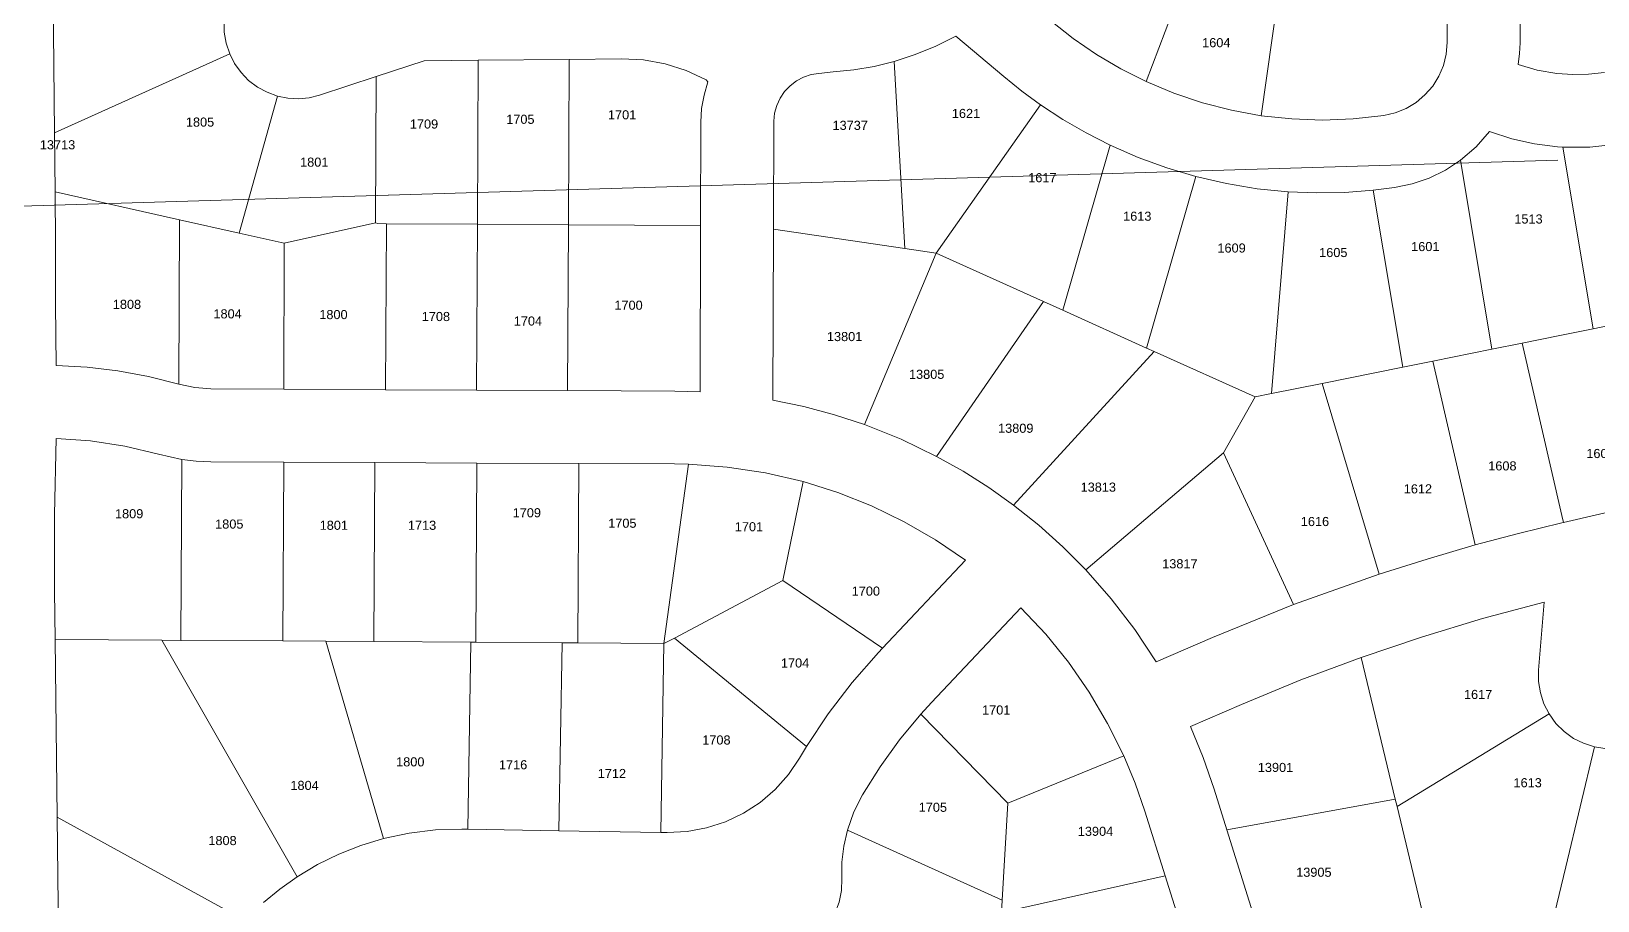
# Model space of a CAD drawing. Header units: feet. Extents: x 865220 to 5618803, y -2240498 to 1935234.
# Drawn here: x 2805746 to 2807036, y 967578 to 968294 of the extents above; entities that cross this region are included whole.
import ezdxf
from ezdxf.enums import TextEntityAlignment as Align

# ---------------------------------------------------------------- set-up
doc = ezdxf.new("R2010")
doc.units = ezdxf.units.FT
doc.header["$LTSCALE"] = 0.015
doc.header["$MEASUREMENT"] = 0
doc.layers.add('Dakota County Addresses', color=7, linetype='Continuous')
doc.layers.add('Dakota County Parcels', color=7, linetype='Continuous')
doc.styles.add('Dimensions 100', font='arial.ttf')

# ---------------------------------------------------------------- blocks, each defined once
blk = doc.blocks.new('ACMAP_ANN_TEMPLATE_Dakota County Addresses')
at = {"layer": 'Dakota County Addresses', "style": 'Dimensions 100'}
blk.add_attdef('DakotaCountyAddress', text='', height=50, dxfattribs=at).set_placement((0, 0), align=Align.CENTER)

msp = doc.modelspace()

# ---------------------------------------------------------------- linework, layer by layer
at = {"layer": 'Dakota County Parcels', "lineweight": 5}
for p, q in [((2805764.8, 968210.3), (2805763.2, 968377.4)), ((2806664, 968252.7), (2806713, 968380.6)), ((2806758.9, 968224.5), (2806778.3, 968361)), ((2806912.1, 968284.9), (2806912.3, 968332.6)), ((2806972.1, 968284.6), (2806972.4, 968342.3)), ((2806507.4, 968289.9), (2806546.9, 968256.7)), ((2805764.8, 968210.3), (2805909.1, 968275.4)), ((2806029.8, 968256.7), (2806069.2, 968269.6)), ((2806069.2, 968269.6), (2806113.8, 968270.1)), ((2806113.2, 968135.1), (2806113.8, 968270.1)), ((2806113.8, 968270.1), (2806188.8, 968270.9)), ((2806188.2, 968134.7), (2806188.8, 968270.9)), ((2806188.8, 968270.9), (2806231.8, 968271.3)), ((2806456.4, 968269.2), (2806465.3, 968115.2)), ((2805983.2, 968241.5), (2806029.8, 968256.7)), ((2806029.2, 968136.3), (2806029.8, 968256.7)), ((2806301.7, 968254), (2806303, 968252.3)), ((2806394.6, 968259.3), (2806406.4, 968260.6)), ((2805916.8, 968127.8), (2805948.4, 968240.7)), ((2806491.1, 968111.4), (2806577.1, 968233.5)), ((2806297.1, 968134.2), (2806297.3, 968219.2)), ((2806357.1, 968131.1), (2806357.3, 968220)), ((2805765.3, 968161.8), (2805764.8, 968210.3)), ((2806595.4, 968064.3), (2806634.5, 968200.2)), ((2807003.1, 968198.9), (2807007.4, 968198.6)), ((2807032.4, 968049.1), (2807007.4, 968198.6)), ((2805691.3, 968148.6), (2807003.2, 968187.9)), ((2806923, 968187.8), (2806949, 968032.3)), ((2806664.5, 968033.2), (2806705.1, 968174.4)), ((2806851.1, 968163.1), (2806868.7, 968165.3)), ((2806851.1, 968163.1), (2806875.5, 968017.4)), ((2805765.3, 968161.8), (2805867.7, 968138.8)), ((2805765.7, 968119.4), (2805765.3, 968161.8)), ((2806767.5, 967995.7), (2806781.1, 968161.8)), ((2805867.1, 968003.4), (2805867.7, 968138.8)), ((2805867.7, 968138.8), (2805916.8, 968127.8)), ((2805954.1, 968119.5), (2806029.2, 968136.3)), ((2806029.2, 968136.3), (2806031.2, 968135.8)), ((2805916.8, 968127.8), (2805954.1, 968119.5)), ((2806031.2, 968135.8), (2806038.2, 968135.5)), ((2806037.5, 967998.9), (2806038.2, 968135.5)), ((2806038.2, 968135.5), (2806113.2, 968135.1)), ((2806112.5, 967998.5), (2806113.2, 968135.1)), ((2806113.2, 968135.1), (2806188.2, 968134.7)), ((2806187.5, 967998.2), (2806188.2, 968134.7)), ((2806188.2, 968134.7), (2806297.1, 968134.2)), ((2806296.8, 967997.2), (2806297.1, 968134.2)), ((2806356.7, 967990.3), (2806357.1, 968131.1)), ((2806357.1, 968131.1), (2806465.3, 968115.2)), ((2805953.6, 967999.3), (2805954.1, 968119.5)), ((2806491.1, 968111.4), (2806432.1, 967970.1)), ((2806465.3, 968115.2), (2806491.1, 968111.4)), ((2806491.1, 968111.4), (2806579.5, 968071.5)), ((2806491.5, 967944), (2806579.5, 968071.5)), ((2806579.5, 968071.5), (2806595.4, 968064.3)), ((2806595.4, 968064.3), (2806664.5, 968033.2)), ((2807004.9, 968043.5), (2807032.4, 968049.1)), ((2807032.4, 968049.1), (2807057.3, 968054.1)), ((2806664.5, 968033.2), (2806670.6, 968030.4)), ((2806949, 968032.3), (2806973.9, 968037.3)), ((2806973.9, 968037.3), (2807004.9, 968043.5)), ((2806973.9, 968037.3), (2807006.6, 967895.3)), ((2806554.8, 967903.9), (2806670.6, 968030.4)), ((2806670.6, 968030.4), (2806753.8, 967992.9)), ((2806875.5, 968017.4), (2806900.3, 968022.4)), ((2806900.3, 968022.4), (2806949, 968032.3)), ((2806900.3, 968022.4), (2806935.2, 967871.1)), ((2806809.2, 968004.1), (2806875.5, 968017.4)), ((2805893.7, 967999.6), (2805953.6, 967999.3)), ((2805953.6, 967999.3), (2806037.5, 967998.9)), ((2806037.5, 967998.9), (2806112.5, 967998.5)), ((2806112.5, 967998.5), (2806187.5, 967998.2)), ((2806187.5, 967998.2), (2806275.9, 967997.7)), ((2806296.8, 967997.2), (2806275.9, 967997.7)), ((2806753.8, 967992.9), (2806767.5, 967995.7)), ((2806767.5, 967995.7), (2806809.2, 968004.1)), ((2806809.2, 968004.1), (2806856.2, 967847.1)), ((2806753.8, 967992.9), (2806727.7, 967947)), ((2805850.5, 967945.8), (2805869.7, 967941.5)), ((2806614.3, 967850.6), (2806727.7, 967947)), ((2806727.7, 967947), (2806785.5, 967821.9)), ((2805869, 967792.5), (2805869.7, 967941.5)), ((2805893.5, 967939.6), (2805953.7, 967939.3)), ((2805953, 967792), (2805953.7, 967939.3)), ((2805953.7, 967939.3), (2806028.7, 967938.9)), ((2806028, 967791.5), (2806028.7, 967938.9)), ((2806028.7, 967938.9), (2806112.7, 967938.5)), ((2806112, 967790.9), (2806112.7, 967938.5)), ((2806112.7, 967938.5), (2806196.7, 967938.1)), ((2806195.9, 967790.4), (2806196.7, 967938.1)), ((2806196.7, 967938.1), (2806275.6, 967937.8)), ((2806266.9, 967789.9), (2806287.1, 967937.5)), ((2806287.1, 967937.5), (2806275.6, 967937.8)), ((2806364.8, 967841.7), (2806381.6, 967923.2)), ((2807007.9, 967889.5), (2807090.7, 967908.6)), ((2807006.6, 967895.3), (2807007.9, 967889.5)), ((2807007.9, 967889.5), (2807006.6, 967889.2)), ((2806447, 967786), (2806515.4, 967858.5)), ((2806275.5, 967794.4), (2806364.8, 967841.7)), ((2806364.8, 967841.7), (2806447, 967786)), ((2806856.2, 967847.1), (2806785.5, 967821.9)), ((2805765.3, 967793.2), (2805764.9, 967833.2)), ((2806487.2, 967741.2), (2806561, 967819.4)), ((2806785.5, 967821.9), (2806718.8, 967794.8)), ((2806987.4, 967767.9), (2806991.9, 967824)), ((2805765.3, 967793.2), (2805853.3, 967792.6)), ((2805767, 967646.9), (2805765.3, 967793.2)), ((2805853.3, 967792.6), (2805869, 967792.5)), ((2805853.3, 967792.6), (2805964.8, 967597.8)), ((2805869, 967792.5), (2805953, 967792)), ((2805953, 967792), (2805988.3, 967791.7)), ((2805988.3, 967791.7), (2806028, 967791.5)), ((2805988.3, 967791.7), (2806035.8, 967629.3)), ((2806028, 967791.5), (2806107.9, 967790.9)), ((2806105.4, 967637), (2806107.9, 967790.9)), ((2806107.9, 967790.9), (2806112, 967790.9)), ((2806112, 967790.9), (2806182.9, 967790.4)), ((2806180.3, 967635.7), (2806182.9, 967790.4)), ((2806182.9, 967790.4), (2806195.9, 967790.4)), ((2806195.9, 967790.4), (2806266.9, 967789.9)), ((2806264.3, 967634.3), (2806266.9, 967789.9)), ((2806266.9, 967789.9), (2806275.5, 967794.4)), ((2806275.5, 967794.4), (2806384.2, 967705)), ((2806672.5, 967774.7), (2806718.8, 967794.8)), ((2806443.6, 967782.4), (2806447, 967786)), ((2806841.3, 967778.5), (2806869.3, 967661.8)), ((2806487.2, 967741.2), (2806478.4, 967731.6)), ((2806700.6, 967721.5), (2806742.6, 967739.7)), ((2806478.4, 967731.6), (2806550.1, 967658.3)), ((2806870.8, 967655.6), (2806996, 967731.9)), ((2806384.2, 967705), (2806378.6, 967695.6)), ((2807009.8, 967606.1), (2807033.4, 967704.8)), ((2806550.1, 967658.3), (2806645.7, 967697.3)), ((2806720.2, 967669.9), (2806730.7, 967636.5)), ((2806730.7, 967636.5), (2806869.3, 967661.8)), ((2806869.3, 967661.8), (2806870.8, 967655.6)), ((2805767, 967646.9), (2805924.3, 967560.5)), ((2805769.1, 967459.2), (2805767, 967646.9)), ((2806545.5, 967578.5), (2806550.1, 967658.3)), ((2806663, 967651.9), (2806679.7, 967598.7)), ((2806870.8, 967655.6), (2806892.9, 967563.7)), ((2806100.4, 967637.1), (2806105.4, 967637)), ((2806105.4, 967637), (2806180.3, 967635.7)), ((2806180.3, 967635.7), (2806264.3, 967634.3)), ((2806264.3, 967634.3), (2806269.6, 967634.2)), ((2806418, 967636.3), (2806545.5, 967578.5)), ((2806730.7, 967636.5), (2806760.6, 967541.1)), ((2806544.9, 967568.5), (2806679.7, 967598.7)), ((2806679.7, 967598.7), (2806703.9, 967521.5)), ((2807000.6, 967567.2), (2807009.8, 967606.1)), ((2806544.9, 967568.5), (2806545.5, 967578.5))]:
    msp.add_line(p, q, dxfattribs=at)
for points in [[(2805908.7, 968320.4), (2805906, 968311.6), (2805904.6, 968302.5), (2805904.7, 968293.3), (2805906.2, 968284.2), (2805909.1, 968275.4)], [(2806585.6, 968302.5), (2806603.9, 968288.1), (2806623.1, 968274.9), (2806643.2, 968263.1), (2806664, 968252.7)], [(2806456.4, 968269.2), (2806473.9, 968274.8), (2806490.9, 968281.8), (2806507.4, 968289.9)], [(2806859.9, 968224.6), (2806869.3, 968226.8), (2806878.2, 968230.4), (2806886.5, 968235.4), (2806893.8, 968241.6), (2806900.2, 968248.9), (2806905.2, 968257.1), (2806909, 968265.9), (2806911.3, 968275.3), (2806912.1, 968284.9)], [(2806970.7, 968266.7), (2806971.7, 968275.6), (2806972.1, 968284.6)], [(2805909.1, 968275.4), (2805913.2, 968267.4), (2805918.5, 968260), (2805924.7, 968253.6), (2805931.9, 968248.1), (2805939.9, 968243.8), (2805948.4, 968240.7)], [(2806301.7, 968254), (2806285.2, 968261.6), (2806267.8, 968267.1), (2806250, 968270.4), (2806231.8, 968271.3)], [(2806406.4, 968260.6), (2806423.3, 968262.2), (2806440, 968265.1), (2806456.4, 968269.2)], [(2806970.7, 968266.7), (2806986.3, 968262), (2807002.4, 968259.2)], [(2806970.7, 968266.7), (2806986.3, 968262), (2807002.4, 968259.2), (2807002.4, 968259.2)], [(2806394.6, 968259.3), (2806388.1, 968258.3), (2806381.8, 968256.2), (2806376, 968253.1), (2806370.8, 968249.1), (2806366.2, 968244.4), (2806362.5, 968238.9), (2806359.8, 968232.9), (2806358, 968226.6), (2806357.3, 968220)], [(2806546.9, 968256.7), (2806561.7, 968244.7), (2806577.1, 968233.5)], [(2806664, 968252.7), (2806686.9, 968243.1), (2806710.5, 968235.2), (2806734.5, 968229), (2806758.9, 968224.5)], [(2807002.4, 968259.2), (2807015.5, 968258.3), (2807028.6, 968258.7), (2807041.6, 968260.2)], [(2805948.4, 968240.7), (2805957, 968239), (2805965.8, 968238.5), (2805974.6, 968239.3), (2805983.2, 968241.5)], [(2806303, 968252.3), (2806299.9, 968241.5), (2806297.9, 968230.4), (2806297.3, 968219.2)], [(2806577.1, 968233.5), (2806595.6, 968221.4), (2806614.8, 968210.3), (2806634.5, 968200.2)], [(2806758.9, 968224.5), (2806784.1, 968221.8), (2806809.4, 968220.9), (2806834.7, 968221.8), (2806859.9, 968224.6)], [(2806923, 968187.8), (2806935.9, 968198.8), (2806947.1, 968211.4)], [(2806947.1, 968211.4), (2806965.3, 968205.5), (2806984.1, 968201.3), (2807003.1, 968198.9)], [(2807007.4, 968198.6), (2807029.5, 968198.6), (2807051.5, 968201)], [(2806634.5, 968200.2), (2806657.5, 968190.2), (2806681.1, 968181.5), (2806705.1, 968174.4)], [(2806868.7, 968165.3), (2806883.2, 968168.4), (2806897.2, 968173.2), (2806910.6, 968179.7), (2806923, 968187.8)], [(2806705.1, 968174.4), (2806730.2, 968168.6), (2806755.5, 968164.4), (2806781.1, 968161.8)], [(2806781.1, 968161.8), (2806804.4, 968160.9), (2806827.8, 968161.3), (2806851.1, 968163.1)], [(2805765.7, 968119.4), (2805765.5, 968069.1), (2805766.2, 968018.8)], [(2805867.1, 968003.4), (2805842.3, 968009.7), (2805817.1, 968014.3), (2805791.8, 968017.4), (2805766.2, 968018.8)], [(2805867.1, 968003.4), (2805880.3, 968000.6), (2805893.7, 967999.6)], [(2806432.1, 967970.1), (2806407.3, 967978.2), (2806382.2, 967985), (2806356.7, 967990.3)], [(2806491.5, 967944), (2806462.2, 967958.1), (2806432.1, 967970.1)], [(2805766.1, 967958.8), (2805764.9, 967896), (2805764.9, 967833.2)], [(2805850.5, 967945.8), (2805822.7, 967952.5), (2805794.5, 967956.8), (2805766.1, 967958.8)], [(2806554.8, 967903.9), (2806534.4, 967918.4), (2806513.3, 967931.7), (2806491.5, 967944)], [(2805869.7, 967941.5), (2805881.5, 967940.1), (2805893.5, 967939.6)], [(2806381.6, 967923.2), (2806350.5, 967930.4), (2806319, 967935.2), (2806287.1, 967937.5)], [(2806515.4, 967858.5), (2806490.7, 967875.3), (2806464.8, 967890.2), (2806437.9, 967903.2), (2806410.1, 967914.3), (2806381.6, 967923.2)], [(2806614.3, 967850.6), (2806595.5, 967869.5), (2806575.6, 967887.3), (2806554.8, 967903.9)], [(2807006.6, 967889.2), (2806970.8, 967880.5), (2806935.2, 967871.1)], [(2806935.2, 967871.1), (2806895.6, 967859.4), (2806856.2, 967847.1)], [(2806672.5, 967774.7), (2806654.8, 967801.3), (2806635.4, 967826.7), (2806614.3, 967850.6)], [(2806645.7, 967697.3), (2806632.4, 967724.1), (2806617.3, 967749.8), (2806600.2, 967774.4), (2806581.4, 967797.6), (2806561, 967819.4)], [(2806991.9, 967824), (2806941.2, 967810.4), (2806891, 967795.2), (2806841.3, 967778.5)], [(2806443.6, 967782.4), (2806422, 967757.9), (2806402.2, 967732.1), (2806384.2, 967705)], [(2806841.3, 967778.5), (2806791.6, 967759.9), (2806742.6, 967739.7)], [(2806987.4, 967767.9), (2806987.4, 967758.5), (2806988.9, 967749.2), (2806991.7, 967740.3), (2806996, 967731.9)], [(2806478.4, 967731.6), (2806461, 967710.5), (2806444.9, 967688.4), (2806430.4, 967665.3)], [(2806996, 967731.9), (2807001.7, 967724.1), (2807008.6, 967717.3)], [(2806996, 967731.9), (2807001.7, 967724.1), (2807008.6, 967717.3), (2807008.6, 967717.3)], [(2806720.2, 967669.9), (2806711.1, 967696), (2806700.6, 967721.5)], [(2807008.6, 967717.3), (2807016.2, 967711.8), (2807024.5, 967707.7), (2807033.4, 967704.8)], [(2807033.4, 967704.8), (2807042.1, 967703.4), (2807050.9, 967703.3), (2807059.6, 967704.5), (2807068.1, 967706.9), (2807076.1, 967710.6), (2807083.5, 967715.4)], [(2806269.6, 967634.2), (2806285.9, 967635), (2806302, 967638), (2806317.6, 967643.1), (2806332.4, 967650.1), (2806346.1, 967659.1), (2806358.5, 967669.8), (2806369.4, 967682), (2806378.6, 967695.6)], [(2806663, 967651.9), (2806655, 967674.9), (2806645.7, 967697.3)], [(2806430.4, 967665.3), (2806423.3, 967651.2), (2806418, 967636.3)], [(2806100.4, 967637.1), (2806078.6, 967636.4), (2806057.1, 967633.8), (2806035.8, 967629.3)], [(2806418, 967636.3), (2806415, 967623.1), (2806413.5, 967609.8), (2806413.4, 967596.3)], [(2806035.8, 967629.3), (2806017.2, 967623.6), (2805999, 967616.4), (2805981.5, 967607.8), (2805964.8, 967597.8)], [(2805964.8, 967597.8), (2805950.5, 967587.6), (2805937, 967576.5)], [(2806402.6, 967559), (2806407.6, 967567.5), (2806411.1, 967576.8), (2806413.1, 967586.4), (2806413.4, 967596.3)]]:
    msp.add_lwpolyline(points, dxfattribs=at)

# ---------------------------------------------------------------- block references
at = {"layer": 'Dakota County Addresses', "lineweight": 5, "xscale": 0.15, "yscale": 0.15, "zscale": 0.15}
for p, values in [((2806721.9, 968280.9), {'DakotaCountyAddress': '1604'}), ((2806232.4, 968221.5), {'DakotaCountyAddress': '1701'}), ((2806515.7, 968222.6), {'DakotaCountyAddress': '1621'}), ((2805884.7, 968215.5), {'DakotaCountyAddress': '1805'}), ((2806069.2, 968213.9), {'DakotaCountyAddress': '1709'}), ((2806148.6, 968217.8), {'DakotaCountyAddress': '1705'}), ((2806420.3, 968212.8), {'DakotaCountyAddress': '13737'}), ((2805767.3, 968196.8), {'DakotaCountyAddress': '13713'}), ((2805978.8, 968182.5), {'DakotaCountyAddress': '1801'}), ((2806578.6, 968169.7), {'DakotaCountyAddress': '1617'}), ((2806656.8, 968138), {'DakotaCountyAddress': '1613'}), ((2806979.1, 968135.7), {'DakotaCountyAddress': '1513'}), ((2806734.5, 968111.8), {'DakotaCountyAddress': '1609'}), ((2806818.3, 968108.1), {'DakotaCountyAddress': '1605'}), ((2806894.1, 968113), {'DakotaCountyAddress': '1601'}), ((2805824.5, 968065.4), {'DakotaCountyAddress': '1808'}), ((2806237.7, 968064.7), {'DakotaCountyAddress': '1700'}), ((2805907.4, 968057.6), {'DakotaCountyAddress': '1804'}), ((2805994.6, 968057), {'DakotaCountyAddress': '1800'}), ((2806079, 968055.4), {'DakotaCountyAddress': '1708'}), ((2806154.8, 968051.7), {'DakotaCountyAddress': '1704'}), ((2806415.7, 968038.9), {'DakotaCountyAddress': '13801'}), ((2806483.3, 968007.8), {'DakotaCountyAddress': '13805'}), ((2806556.7, 967963.4), {'DakotaCountyAddress': '13809'}), ((2807038.4, 967942.6), {'DakotaCountyAddress': '1604'}), ((2806957.6, 967932.4), {'DakotaCountyAddress': '1608'}), ((2806624.7, 967914.9), {'DakotaCountyAddress': '13813'}), ((2806888, 967913.5), {'DakotaCountyAddress': '1612'}), ((2805826.3, 967893), {'DakotaCountyAddress': '1809'}), ((2805908.8, 967884.5), {'DakotaCountyAddress': '1805'}), ((2806153.9, 967893.8), {'DakotaCountyAddress': '1709'}), ((2806232.6, 967885.2), {'DakotaCountyAddress': '1705'}), ((2806803.2, 967886.6), {'DakotaCountyAddress': '1616'}), ((2805994.9, 967883.5), {'DakotaCountyAddress': '1801'}), ((2806067.6, 967883.5), {'DakotaCountyAddress': '1713'}), ((2806336.9, 967882.3), {'DakotaCountyAddress': '1701'}), ((2806691.9, 967851.8), {'DakotaCountyAddress': '13817'}), ((2806433.2, 967829.3), {'DakotaCountyAddress': '1700'}), ((2806374.9, 967770.1), {'DakotaCountyAddress': '1704'}), ((2806937.6, 967744.2), {'DakotaCountyAddress': '1617'}), ((2806540.6, 967731.4), {'DakotaCountyAddress': '1701'}), ((2806310.1, 967706.7), {'DakotaCountyAddress': '1708'}), ((2806057.9, 967688.7), {'DakotaCountyAddress': '1800'}), ((2806142.6, 967686.3), {'DakotaCountyAddress': '1716'}), ((2806224, 967679.1), {'DakotaCountyAddress': '1712'}), ((2806770.7, 967684.1), {'DakotaCountyAddress': '13901'}), ((2805970.8, 967669.3), {'DakotaCountyAddress': '1804'}), ((2806978.4, 967671.5), {'DakotaCountyAddress': '1613'}), ((2806488.4, 967651.3), {'DakotaCountyAddress': '1705'}), ((2806622.4, 967631.5), {'DakotaCountyAddress': '13904'}), ((2805903.2, 967623.9), {'DakotaCountyAddress': '1808'}), ((2806802.3, 967597.8), {'DakotaCountyAddress': '13905'})]:
    msp.add_blockref('ACMAP_ANN_TEMPLATE_Dakota County Addresses', p, dxfattribs=at).add_auto_attribs(values)

doc.saveas('drawing.dxf')
